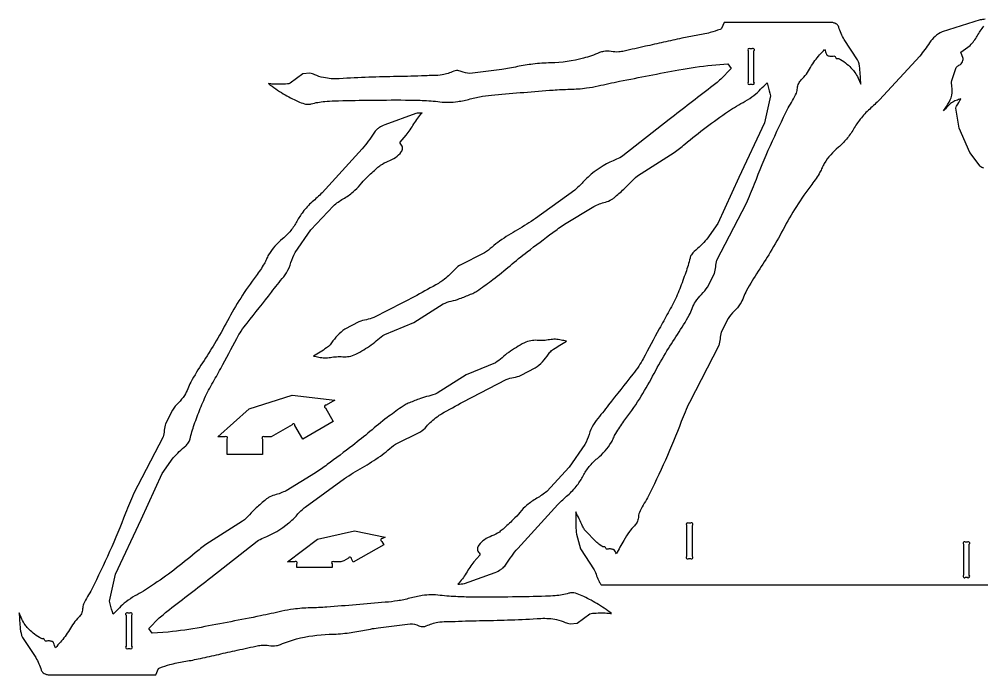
# Model space of a CAD drawing. Extents: x -11 to 150, y -28 to 73.
# Drawn here: x -10.73 to 30.18, y 45.5 to 73.35 of the extents above; entities that cross this region are included whole.
import ezdxf

# ---------------------------------------------------------------- set-up
doc = ezdxf.new("R2010")
doc.units = 0
doc.header["$MEASUREMENT"] = 0
doc.layers.add('DXF', color=18, linetype='CONTINUOUS')
doc.layers.add('HEAD_ACC', color=18, linetype='CONTINUOUS')

msp = doc.modelspace()

# ---------------------------------------------------------------- linework, layer by layer
at = {"layer": 'DXF'}
for points in [[(20.248, 72.007), (20.248, 70.684, 1), (20.336, 70.596), (20.409, 70.596, 1), (20.498, 70.684), (20.498, 72.007, 1), (20.409, 72.096), (20.336, 72.096, 1)], [(1.318, 55.511), (0.987, 56.084, 1), (0.867, 56.117), (-0.028, 55.6), (-0.311, 55.6, 1), (-0.399, 55.512), (-0.399, 54.85), (-1.899, 54.85), (-1.899, 55.512, 1), (-1.988, 55.6), (-2.286, 55.6), (-0.952, 56.798), (0.869, 57.375), (2.676, 57.161), (2.319, 56.955, 1), (2.287, 56.834), (2.617, 56.261)], [(2.933, 50.296), (2.65, 50.296, 1), (2.562, 50.207), (2.562, 50.046), (1.062, 50.046), (1.062, 50.207, 1), (0.973, 50.296), (0.675, 50.296), (1.945, 51.261), (3.516, 51.617), (4.82, 51.347), (4.711, 51.284, 1), (4.679, 51.163), (4.76, 51.023), (3.465, 50.276), (3.384, 50.415, 1), (3.263, 50.448), (3.058, 50.329)], [(17.636, 51.844), (17.636, 50.521, 1), (17.725, 50.432), (17.798, 50.432, 1), (17.886, 50.521), (17.886, 51.844, 1), (17.798, 51.932), (17.725, 51.932, 1)], [(29.399, 51.043), (29.399, 49.725, 1), (29.487, 49.636), (29.56, 49.636, 1), (29.649, 49.725), (29.649, 51.043, 1), (29.56, 51.132), (29.487, 51.132, 1)], [(-6.192, 48.028), (-6.192, 46.705, 1), (-6.104, 46.617), (-6.031, 46.617, 1), (-5.942, 46.705), (-5.942, 48.028, 1), (-6.031, 48.117), (-6.104, 48.117, 1)]]:
    msp.add_lwpolyline(points, format="xyb", close=True, dxfattribs=at)
at = {"layer": 'HEAD_ACC'}
for points in [[(30.33, 73.35, 0.038333), (30.105, 73.321), (28.492, 72.81, 0.143992), (27.959, 72.354, -0.029277), (27.542, 71.789), (25.838, 69.933, -0.014102), (25.415, 69.535, 0.045864), (25.017, 69.111, 0.033767), (24.727, 68.682, -0.041848), (24.43, 68.257, -0.046093), (24.084, 67.91, 0.08068), (23.486, 67.224, 0.046169), (23.392, 67.037, -0.039573), (23.301, 66.848, -0.031137), (22.955, 66.334, 0.023233), (22.299, 65.39, 0.017432), (21.737, 64.422, -0.011362), (21.187, 63.448, -0.012993), (20.677, 62.639, 0.022324), (20.181, 61.82, 0.035433), (20.051, 61.534, -0.052333), (19.91, 61.252, -0.059627), (19.655, 60.94, 0.057296), (19.397, 60.629), (19.108, 60.05, 0.069549), (19.054, 59.769, -0.071019), (19, 59.488), (17.752, 57.064, 0.017104), (17.407, 56.25, -0.026134), (15.968, 53.016, -0.025938), (15.789, 52.704, 0.052327), (15.626, 52.383, 0.077692), (15.582, 52.177, -0.102057), (15.528, 51.973, -0.086642), (15.421, 51.828, 0.044359), (15.202, 51.577, 0.025638), (14.959, 51.206, 0.017395), (14.65, 50.631, -0.052086), (14.61, 50.721, 0.157399), (14.552, 50.802, 0.104456), (14.504, 50.824, 0.038022), (14.362, 50.844, 0.122992), (14.298, 50.832, -0.218496), (14.232, 50.833, -0.256261), (14.197, 50.881, 0.233742), (14.164, 50.93, 0.20001), (14.117, 50.936, -0.155455), (14.071, 50.938, -0.066411), (13.996, 50.977, -0.024132), (13.812, 51.121), (13.299, 51.657, -0.045487), (13.214, 51.805, 0.007576), (12.919, 52.423, -0.010037), (12.93, 51.805, 0.038734), (12.955, 51.474), (13.129, 50.839), (13.702, 49.96, -0.045327), (13.809, 49.705, 0.050046), (13.92, 49.451, 0.026186), (13.995, 49.332, 0.120115), (14.018, 49.311), (33.326, 49.311)], [(30.268, 67.017, -0.095959), (30.104, 67.11), (29.673, 67.682), (29.215, 68.719), (29.076, 69.578, -0.098788), (29.108, 69.663, 0.016413), (29.291, 69.976, -0.023385), (29.09, 69.899, 0.070259), (28.898, 69.803, 0.070259), (28.721, 69.641, -0.023385), (28.559, 69.464, 0.006851), (28.789, 69.827, 0.110941), (28.923, 70.222, 0.074148), (28.912, 70.484, -0.083389), (28.906, 70.745), (29.088, 71.294, -0.14261), (29.209, 71.393, 0.146144), (29.329, 71.494, 0.073556), (29.375, 71.592, 0.082379), (29.387, 71.689), (29.288, 71.948), (29.679, 72.242, 0.070951), (29.986, 72.638, -0.034684), (30.264, 73.054, -0.034381)]]:
    msp.add_lwpolyline(points, format="xyb", dxfattribs=at)
for points in [[(-0.138, 70.614, 0.028111), (0.491, 70.186, 0.030244), (1.118, 69.859, 0.034187), (1.4, 69.756, 0.074744), (1.538, 69.737, 0.06212), (1.681, 69.757, -0.0439), (2.253, 69.858, -0.014427), (2.667, 69.883, -0.004253), (4.07, 69.912, -0.004253), (5.683, 69.919, -0.009682), (6.391, 69.902, -0.017708), (7.148, 69.843, 0.063619), (7.907, 69.853, 0.033839), (8.435, 69.964, -0.031677), (8.963, 70.078, -0.015294), (9.477, 70.139, -0.003178), (11.961, 70.342, -0.01336), (12.671, 70.376, 0.027376), (13.38, 70.43, 0.023634), (13.874, 70.519, -0.007101), (14.785, 70.715, -0.003094), (17.307, 71.202, -0.021212), (18.706, 71.403), (19.392, 71.451), (19.527, 71.258), (19.084, 70.804, -0.019828), (18.655, 70.448, 0.003202), (16.894, 69.085), (14.928, 67.544, -0.042381), (14.651, 67.403, 0.075971), (13.581, 66.765, 0.038142), (13.23, 66.429, -0.036091), (12.881, 66.09), (11.217, 64.884, -0.019197), (10.45, 64.408, 0.023532), (9.687, 63.926, 0.031607), (9.368, 63.671, -0.043428), (9.042, 63.424), (7.982, 62.892, 0.063388), (7.734, 62.672, -0.05611), (7.279, 62.255, -0.026763), (7.084, 62.128, -0.005909), (6.165, 61.613), (4.338, 60.672, -0.050191), (4.023, 60.583, 0.051577), (3.707, 60.493), (3.113, 60.178, 0.100008), (2.542, 59.595, -0.065718), (2.41, 59.44, -0.04313), (2.334, 59.382, -0.006249), (1.772, 59.039, -0.015929), (2.007, 58.994, 0.047819), (2.244, 58.963, 0.052352), (2.498, 58.981, -0.029502), (2.751, 59.011, -0.035072), (3.023, 59.008, 0.069108), (3.294, 59.023, 0.067367), (3.569, 59.117, 0.039168), (4.233, 59.517, 0.030962), (4.512, 59.743, -0.054902), (4.801, 59.955), (6.047, 60.469), (7.281, 61.252, -0.05362), (7.632, 61.373, 0.032431), (7.988, 61.478, 0.010923), (8.455, 61.662, 0.027561), (8.634, 61.749, 0.027561), (8.804, 61.856, 0.007525), (9.397, 62.29, 0.013842), (10.131, 62.878, -0.011424), (10.862, 63.469, -0.005107), (11.948, 64.289, -0.011399), (12.446, 64.64), (13.691, 65.396, -0.049823), (14.184, 65.581, 0.069014), (14.445, 65.69, 0.04069), (14.549, 65.765, 0.009404), (14.967, 66.129, 0.027103), (15.252, 66.416, -0.043704), (15.546, 66.694), (17.106, 67.685, 0.021189), (17.562, 68.041, -0.029347), (19.41, 69.438, -0.021558), (20.122, 69.87, 0.03986), (20.497, 70.117, 0.038812), (20.781, 70.376, -0.012932), (21.051, 70.649, 0.011686), (21.176, 70.205, -0.070227), (21.194, 70.091), (20.945, 68.949), (19.856, 66.619), (18.968, 64.67), (18.488, 64.005, -0.045815), (17.961, 63.485, 0.08538), (17.839, 63.345, 0.076132), (17.779, 63.198, -0.025115), (17.597, 62.589, -0.007467), (17.341, 61.899, -0.014894), (17.198, 61.559, -0.021495), (16.847, 60.873, 0.004903), (16.474, 60.198, 0.000913), (15.786, 58.922, -0.022439), (15.601, 58.61, -0.024062), (15.355, 58.272, 0.004562), (14.318, 56.961, -0.005688), (13.796, 56.303, 0.037461), (13.676, 56.131, 0.059652), (13.489, 55.705, -0.053099), (13.307, 55.276), (12.642, 54.317), (11.686, 53.288, -0.052285), (11.266, 52.992, 0.051008), (10.844, 52.698, 0.042995), (10.55, 52.397, -0.028259), (10.265, 52.086, -0.010447), (9.832, 51.684, -0.03119), (9.676, 51.561, -0.060129), (9.362, 51.396, 0.055509), (9.046, 51.234, 0.084297), (8.798, 51.001, 0.173218), (8.747, 50.839, 0.185532), (8.818, 50.673, -0.242491), (8.846, 50.58), (8.591, 50.293, 0.031185), (8.264, 49.81, -0.054231), (7.915, 49.342, -0.015191), (8.052, 49.352, 0.045602), (8.188, 49.37), (9.504, 49.844, 0.023911), (9.731, 49.965, 0.048676), (9.833, 50.04, 0.068125), (9.967, 50.197, -0.031461), (10.454, 50.865), (12.162, 52.731, -0.01607), (12.587, 53.127, 0.05094), (12.983, 53.553, 0.040386), (13.236, 53.95, -0.048471), (13.495, 54.343, -0.050566), (13.84, 54.69, 0.081845), (14.439, 55.375, 0.046169), (14.533, 55.563, -0.039573), (14.625, 55.752, -0.031137), (14.97, 56.265, 0.023233), (15.626, 57.209, 0.017432), (16.188, 58.177, -0.011362), (16.738, 59.152, -0.012991), (17.249, 59.961, 0.02232), (17.744, 60.779, 0.035428), (17.875, 61.066, -0.052328), (18.015, 61.347, -0.059624), (18.271, 61.66, 0.057295), (18.528, 61.971), (18.817, 62.549, 0.06955), (18.871, 62.83, -0.071019), (18.925, 63.112), (20.174, 65.535, 0.017105), (20.518, 66.35, -0.026136), (21.957, 69.583, -0.025944), (22.136, 69.895, 0.052331), (22.299, 70.216, 0.077694), (22.343, 70.422, -0.102053), (22.397, 70.626, -0.086634), (22.504, 70.771, 0.044349), (22.724, 71.022, 0.030481), (22.906, 71.307, -0.032256), (23.089, 71.591, -0.024854), (23.289, 71.834, 0.008283), (23.497, 72.071, -0.023702), (23.574, 71.865, 0.143154), (23.605, 71.819, 0.119047), (23.648, 71.798, 0.038024), (23.794, 71.777, 0.122995), (23.859, 71.788, -0.218499), (23.925, 71.788, -0.256263), (23.96, 71.74, 0.233743), (23.993, 71.69, 0.197338), (24.039, 71.684, -0.147565), (24.086, 71.683, -0.05244), (24.175, 71.641, -0.038068), (24.45, 71.448, -0.033672), (24.673, 71.236, -0.033503), (24.787, 71.095, -0.056882), (24.921, 70.848, 0.018943), (25.036, 70.592, 0.012416), (24.994, 71.27, 0.08479), (24.898, 71.633), (24.332, 72.487, -0.040827), (24.1, 73.017, 0.144048), (24.016, 73.136, 0.072492), (23.94, 73.179, 0.047204), (23.811, 73.217), (19.233, 73.217), (19.12, 72.957, -0.103038), (19.055, 72.917, -0.017934), (18.637, 72.785, -0.028277), (18.036, 72.656, 0.013079), (17.431, 72.545, 0.004926), (16.655, 72.373, -0.003812), (15.88, 72.2, 0.002906), (14.978, 71.999, -0.033726), (14.75, 71.963, -0.065881), (14.425, 71.977, 0.080817), (14.1, 71.981, 0.066702), (13.928, 71.931, -0.039793), (13.251, 71.695, -0.057826), (11.858, 71.498, 0.022601), (11.102, 71.445, 0.023158), (10.44, 71.337, -0.015127), (9.779, 71.219), (8.418, 71.047, -0.092787), (8.056, 71.132, 0.113489), (7.859, 71.17, 0.099558), (7.735, 71.14, -0.065464), (7.246, 70.988, -0.042228), (6.881, 70.956, 0.009412), (6.514, 70.948, -0.00621), (5.322, 70.914, 0.004663), (4.131, 70.884, 0.006989), (2.873, 70.823, -0.06597), (2.196, 70.87, -0.061842), (1.826, 70.994, 0.08311), (1.624, 71.053), (1.318, 71.028), (0.788, 70.631, -0.073573), (0.666, 70.603, -0.033561), (0.055, 70.594, -0.019415), (-0.041, 70.603, 0.006471)], [(14.443, 48.098, 0.028104), (13.814, 48.526, 0.030244), (13.188, 48.853, 0.034189), (12.905, 48.957, 0.074744), (12.768, 48.975, 0.062117), (12.624, 48.955, -0.0439), (12.052, 48.854, -0.014428), (11.639, 48.83, -0.004252), (10.235, 48.8, -0.004252), (8.622, 48.793, -0.009681), (7.914, 48.81, -0.017708), (7.157, 48.869, 0.063618), (6.399, 48.859, 0.033839), (5.87, 48.748, -0.031677), (5.343, 48.634, -0.015294), (4.828, 48.573, -0.003178), (2.344, 48.37, -0.01336), (1.634, 48.336, 0.027376), (0.925, 48.282, 0.023634), (0.431, 48.193, -0.007101), (-0.48, 47.997, -0.003094), (-3.001, 47.51, -0.021211), (-4.4, 47.309), (-5.086, 47.261), (-5.221, 47.454), (-4.778, 47.908, -0.019828), (-4.35, 48.264, 0.003202), (-2.588, 49.627), (-0.623, 51.168, -0.04238), (-0.345, 51.309, 0.075969), (0.724, 51.947, 0.038142), (1.075, 52.284, -0.036091), (1.424, 52.622), (3.089, 53.828, -0.019195), (3.856, 54.304, 0.023528), (4.618, 54.786, 0.031601), (4.938, 55.041, -0.043423), (5.263, 55.288), (6.324, 55.82, 0.063384), (6.572, 56.04, -0.056107), (7.026, 56.457, -0.026761), (7.221, 56.584, -0.005909), (8.14, 57.099), (9.968, 58.04, -0.050191), (10.283, 58.129, 0.051576), (10.598, 58.219), (11.192, 58.534, 0.10001), (11.763, 59.117, -0.06572), (11.896, 59.272, -0.043129), (11.972, 59.33, -0.006246), (12.534, 59.673, -0.015929), (12.299, 59.719, 0.04782), (12.061, 59.749, 0.052354), (11.807, 59.731, -0.029504), (11.554, 59.701, -0.035073), (11.283, 59.704, 0.069107), (11.012, 59.689, 0.067368), (10.737, 59.595, 0.039171), (10.072, 59.195, 0.030962), (9.794, 58.969, -0.054904), (9.505, 58.757), (8.258, 58.244), (7.025, 57.46, -0.053622), (6.674, 57.34, 0.032431), (6.318, 57.234, 0.010923), (5.85, 57.05, 0.027561), (5.671, 56.963, 0.027561), (5.501, 56.856, 0.007526), (4.908, 56.422, 0.013843), (4.174, 55.834, -0.011425), (3.443, 55.243, -0.005108), (2.358, 54.423, -0.011399), (1.859, 54.072), (0.614, 53.317, -0.049823), (0.122, 53.131, 0.069014), (-0.139, 53.022, 0.04069), (-0.244, 52.947, 0.009402), (-0.662, 52.583, 0.027101), (-0.946, 52.296, -0.043701), (-1.24, 52.018), (-2.801, 51.027, 0.02119), (-3.257, 50.671, -0.029348), (-5.104, 49.274, -0.02156), (-5.817, 48.842, 0.039861), (-6.192, 48.595, 0.038813), (-6.475, 48.336, -0.012932), (-6.745, 48.063, 0.011686), (-6.871, 48.507, -0.070227), (-6.889, 48.621), (-6.639, 49.763), (-5.551, 52.093), (-4.663, 54.042), (-4.182, 54.707, -0.045815), (-3.655, 55.227, 0.08538), (-3.534, 55.367, 0.076131), (-3.473, 55.514, -0.025114), (-3.292, 56.123, -0.007467), (-3.036, 56.813, -0.014894), (-2.892, 57.153, -0.021495), (-2.542, 57.84, 0.004903), (-2.168, 58.514, 0.000912), (-1.481, 59.79, -0.022439), (-1.296, 60.102, -0.024062), (-1.049, 60.44, 0.004563), (-0.013, 61.751, -0.005687), (0.51, 62.409, 0.03746), (0.63, 62.581, 0.059651), (0.817, 63.007, -0.053098), (0.998, 63.436), (1.663, 64.395), (2.619, 65.425, -0.05229), (3.04, 65.72, 0.051012), (3.461, 66.014, 0.043), (3.755, 66.316, -0.028265), (4.041, 66.626, -0.01045), (4.473, 67.028, -0.031186), (4.629, 67.151, -0.060122), (4.944, 67.316, 0.055502), (5.259, 67.478, 0.084295), (5.508, 67.711, 0.173219), (5.559, 67.873, 0.185533), (5.488, 68.039, -0.242496), (5.459, 68.133), (5.714, 68.419, 0.031191), (6.042, 68.902, -0.054222), (6.391, 69.37, -0.015191), (6.254, 69.36, 0.045601), (6.118, 69.342), (4.801, 68.868, 0.02391), (4.574, 68.747, 0.048677), (4.472, 68.672, 0.068125), (4.339, 68.515, -0.03146), (3.851, 67.847), (2.144, 65.981, -0.016069), (1.719, 65.585, 0.050941), (1.323, 65.159, 0.040379), (1.07, 64.762, -0.048465), (0.81, 64.37, -0.050559), (0.465, 64.022, 0.081834), (-0.134, 63.337, 0.046161), (-0.228, 63.149, -0.039565), (-0.319, 62.96, -0.031132), (-0.664, 62.447, 0.023233), (-1.32, 61.503, 0.017433), (-1.882, 60.535, -0.011364), (-2.433, 59.561, -0.012993), (-2.943, 58.751, 0.022321), (-3.438, 57.933, 0.035429), (-3.569, 57.647, -0.052329), (-3.71, 57.365, -0.059625), (-3.965, 57.053, 0.057295), (-4.222, 56.741), (-4.512, 56.163, 0.069549), (-4.565, 55.882, -0.071019), (-4.62, 55.6), (-5.868, 53.177, 0.017105), (-6.213, 52.362, -0.026136), (-7.651, 49.129, -0.025944), (-7.831, 48.817, 0.052331), (-7.994, 48.496, 0.077693), (-8.038, 48.29, -0.102052), (-8.092, 48.086, -0.086633), (-8.198, 47.941, 0.044348), (-8.418, 47.69, 0.03048), (-8.601, 47.405, -0.032256), (-8.784, 47.121, -0.024854), (-8.984, 46.878, 0.008283), (-9.191, 46.641, -0.023702), (-9.269, 46.848, 0.143154), (-9.3, 46.893, 0.119047), (-9.343, 46.915, 0.038024), (-9.489, 46.935, 0.122995), (-9.554, 46.924, -0.218499), (-9.619, 46.924, -0.256263), (-9.654, 46.972, 0.233743), (-9.688, 47.022, 0.197338), (-9.734, 47.028, -0.147565), (-9.78, 47.03, -0.05244), (-9.87, 47.071, -0.038068), (-10.144, 47.265, -0.033672), (-10.368, 47.476, -0.033503), (-10.481, 47.617, -0.056883), (-10.616, 47.864, 0.018943), (-10.731, 48.12, 0.012416), (-10.688, 47.442, 0.08479), (-10.593, 47.079), (-10.027, 46.225, -0.040826), (-9.794, 45.695, 0.144047), (-9.71, 45.576, 0.072488), (-9.634, 45.533, 0.047206), (-9.505, 45.495), (-4.928, 45.495), (-4.815, 45.755, -0.103028), (-4.749, 45.795, -0.017937), (-4.331, 45.927, -0.028281), (-3.73, 46.056, 0.013081), (-3.125, 46.167, 0.004927), (-2.35, 46.339, -0.003813), (-1.575, 46.513, 0.002905), (-0.673, 46.713, -0.033726), (-0.445, 46.749, -0.065881), (-0.12, 46.735, 0.080817), (0.206, 46.731, 0.066702), (0.378, 46.781, -0.039793), (1.054, 47.017, -0.057825), (2.448, 47.214, 0.022601), (3.204, 47.267, 0.023158), (3.866, 47.375, -0.015126), (4.526, 47.493), (5.887, 47.665, -0.092788), (6.249, 47.58, 0.11349), (6.446, 47.542, 0.09956), (6.571, 47.572, -0.065466), (7.059, 47.724, -0.04223), (7.425, 47.756, 0.009414), (7.792, 47.764, -0.006208), (8.983, 47.798, 0.004662), (10.174, 47.828, 0.006989), (11.433, 47.889, -0.06597), (12.11, 47.842, -0.061845), (12.479, 47.718, 0.083115), (12.681, 47.66), (12.988, 47.684), (13.518, 48.081, -0.073573), (13.639, 48.109, -0.033561), (14.25, 48.118, -0.019415), (14.347, 48.109, 0.006471)]]:
    msp.add_lwpolyline(points, format="xyb", close=True, dxfattribs=at)

doc.saveas('drawing.dxf')
